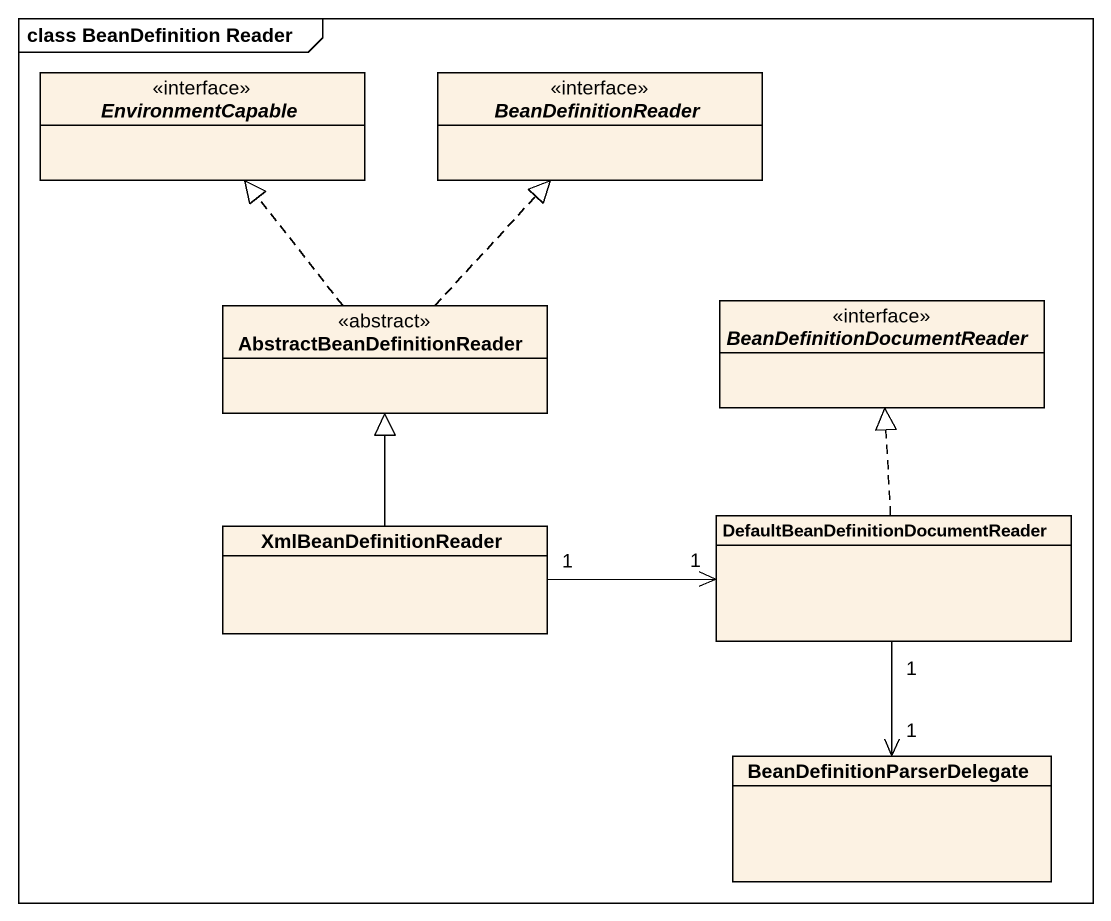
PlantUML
@startuml
mainframe class BeanDefinition Reader
hide circle
hide empty members
interface EnvironmentCapable <<interface>>
interface BeanDefinitionReader <<interface>>
class AbstractBeanDefinitionReader <<abstract>>
interface BeanDefinitionDocumentReader <<interface>>
class XmlBeanDefinitionReader
class "DefaultBeanDefinitionDocumentReader" as DefaultBeanDefinitionDocumen
class BeanDefinitionParserDelegate
AbstractBeanDefinitionReader .up.|> EnvironmentCapable
AbstractBeanDefinitionReader .up.|> BeanDefinitionReader
XmlBeanDefinitionReader -up-|> AbstractBeanDefinitionReader
XmlBeanDefinitionReader "1" -right-> "1" DefaultBeanDefinitionDocumen
DefaultBeanDefinitionDocumen .up.|> BeanDefinitionDocumentReader
DefaultBeanDefinitionDocumen "1" --> "1" BeanDefinitionParserDelegate
@enduml
